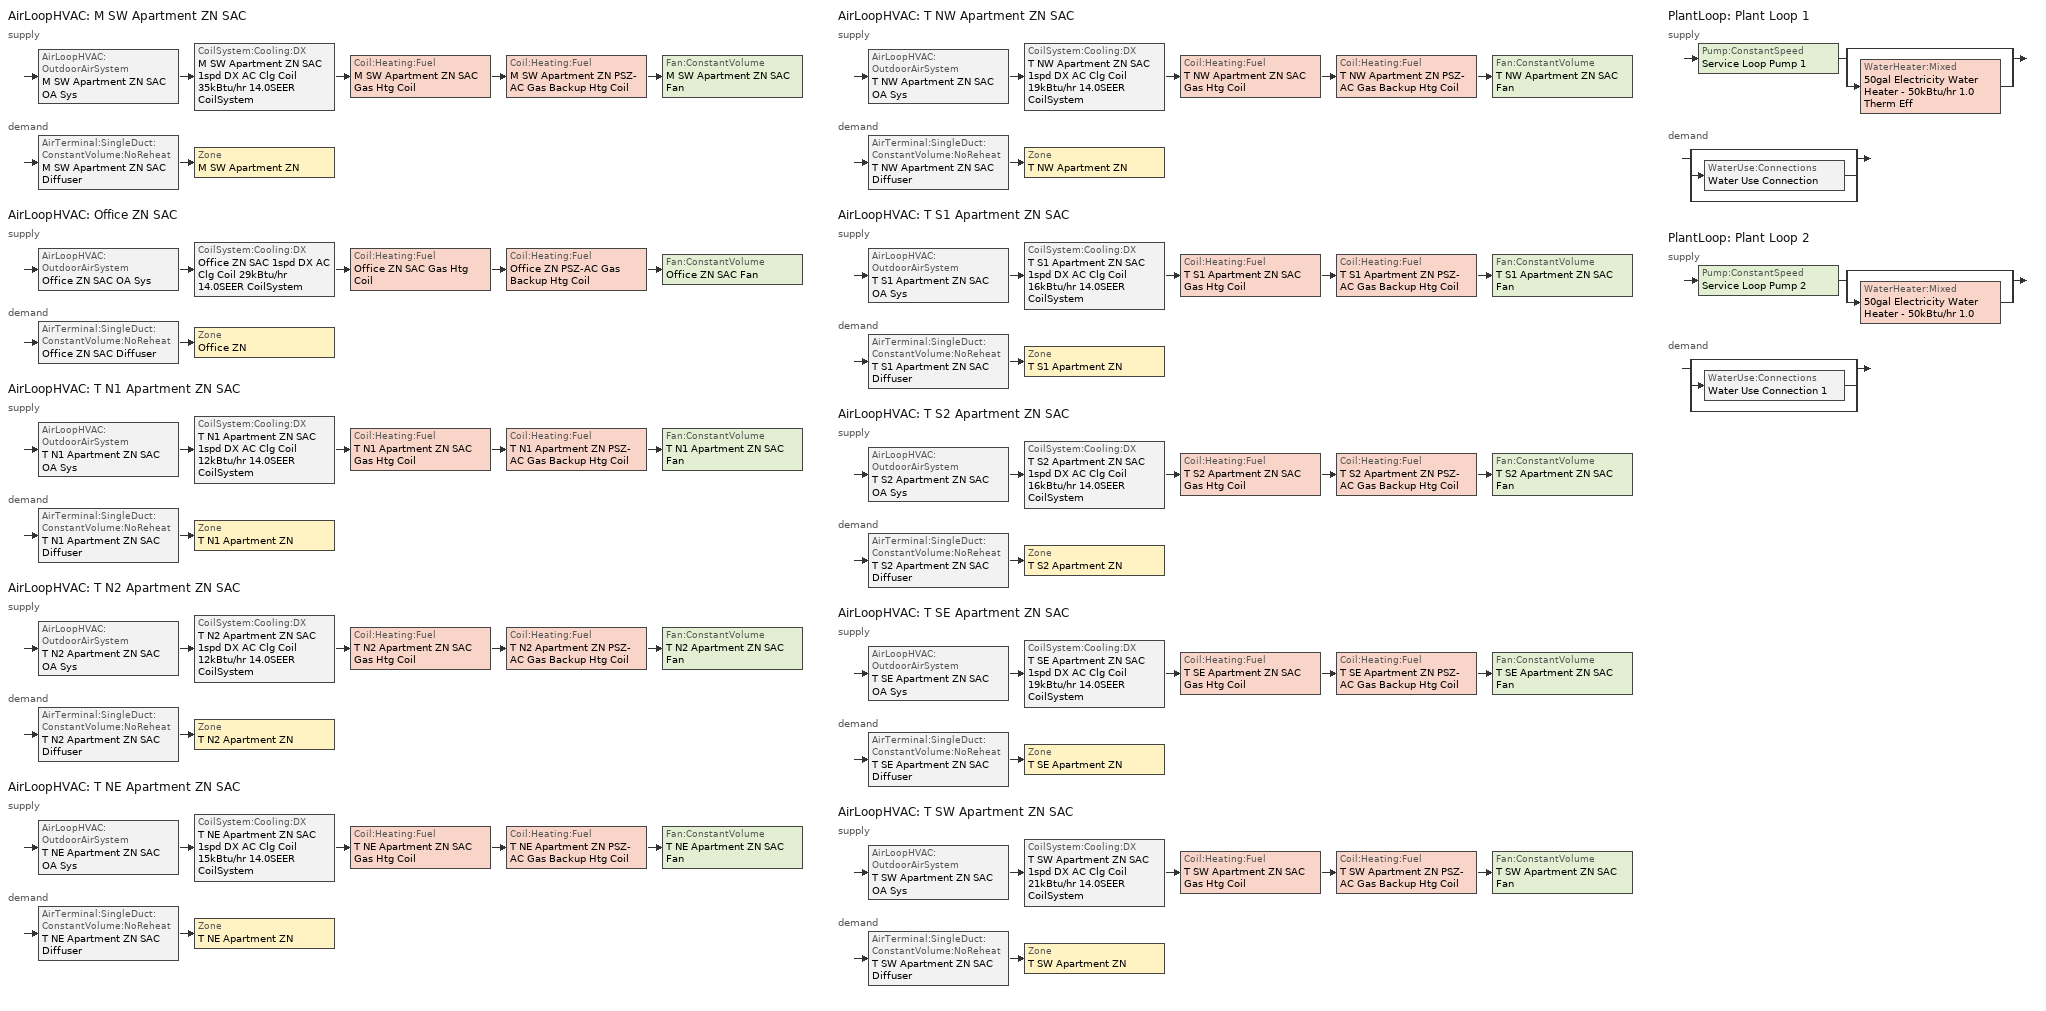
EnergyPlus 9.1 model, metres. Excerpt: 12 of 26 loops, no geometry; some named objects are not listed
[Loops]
AirLoopHVAC 'M SW Apartment ZN SAC'
 supply: AirLoopHVAC:OutdoorAirSystem 'M SW Apartment ZN SAC OA Sys' > CoilSystem:Cooling:DX 'M SW Apartment ZN SAC 1spd DX AC Clg Coil 35kBtu/hr 14.0SEER CoilSystem' > Coil:Heating:Fuel 'M SW Apartment ZN SAC Gas Htg Coil' > Coil:Heating:Fuel 'M SW Apartment ZN PSZ-AC Gas Backup Htg Coil' > Fan:ConstantVolume 'M SW Apartment ZN SAC Fan'
 demand: AirTerminal:SingleDuct:ConstantVolume:NoReheat 'M SW Apartment ZN SAC Diffuser' > Zone 'M SW Apartment ZN'
AirLoopHVAC 'Office ZN SAC'
 supply: AirLoopHVAC:OutdoorAirSystem 'Office ZN SAC OA Sys' > CoilSystem:Cooling:DX 'Office ZN SAC 1spd DX AC Clg Coil 29kBtu/hr 14.0SEER CoilSystem' > Coil:Heating:Fuel 'Office ZN SAC Gas Htg Coil' > Coil:Heating:Fuel 'Office ZN PSZ-AC Gas Backup Htg Coil' > Fan:ConstantVolume 'Office ZN SAC Fan'
 demand: AirTerminal:SingleDuct:ConstantVolume:NoReheat 'Office ZN SAC Diffuser' > Zone 'Office ZN'
AirLoopHVAC 'T N1 Apartment ZN SAC'
 supply: AirLoopHVAC:OutdoorAirSystem 'T N1 Apartment ZN SAC OA Sys' > CoilSystem:Cooling:DX 'T N1 Apartment ZN SAC 1spd DX AC Clg Coil 12kBtu/hr 14.0SEER CoilSystem' > Coil:Heating:Fuel 'T N1 Apartment ZN SAC Gas Htg Coil' > Coil:Heating:Fuel 'T N1 Apartment ZN PSZ-AC Gas Backup Htg Coil' > Fan:ConstantVolume 'T N1 Apartment ZN SAC Fan'
 demand: AirTerminal:SingleDuct:ConstantVolume:NoReheat 'T N1 Apartment ZN SAC Diffuser' > Zone 'T N1 Apartment ZN'
AirLoopHVAC 'T N2 Apartment ZN SAC'
 supply: AirLoopHVAC:OutdoorAirSystem 'T N2 Apartment ZN SAC OA Sys' > CoilSystem:Cooling:DX 'T N2 Apartment ZN SAC 1spd DX AC Clg Coil 12kBtu/hr 14.0SEER CoilSystem' > Coil:Heating:Fuel 'T N2 Apartment ZN SAC Gas Htg Coil' > Coil:Heating:Fuel 'T N2 Apartment ZN PSZ-AC Gas Backup Htg Coil' > Fan:ConstantVolume 'T N2 Apartment ZN SAC Fan'
 demand: AirTerminal:SingleDuct:ConstantVolume:NoReheat 'T N2 Apartment ZN SAC Diffuser' > Zone 'T N2 Apartment ZN'
AirLoopHVAC 'T NE Apartment ZN SAC'
 supply: AirLoopHVAC:OutdoorAirSystem 'T NE Apartment ZN SAC OA Sys' > CoilSystem:Cooling:DX 'T NE Apartment ZN SAC 1spd DX AC Clg Coil 15kBtu/hr 14.0SEER CoilSystem' > Coil:Heating:Fuel 'T NE Apartment ZN SAC Gas Htg Coil' > Coil:Heating:Fuel 'T NE Apartment ZN PSZ-AC Gas Backup Htg Coil' > Fan:ConstantVolume 'T NE Apartment ZN SAC Fan'
 demand: AirTerminal:SingleDuct:ConstantVolume:NoReheat 'T NE Apartment ZN SAC Diffuser' > Zone 'T NE Apartment ZN'
AirLoopHVAC 'T NW Apartment ZN SAC'
 supply: AirLoopHVAC:OutdoorAirSystem 'T NW Apartment ZN SAC OA Sys' > CoilSystem:Cooling:DX 'T NW Apartment ZN SAC 1spd DX AC Clg Coil 19kBtu/hr 14.0SEER CoilSystem' > Coil:Heating:Fuel 'T NW Apartment ZN SAC Gas Htg Coil' > Coil:Heating:Fuel 'T NW Apartment ZN PSZ-AC Gas Backup Htg Coil' > Fan:ConstantVolume 'T NW Apartment ZN SAC Fan'
 demand: AirTerminal:SingleDuct:ConstantVolume:NoReheat 'T NW Apartment ZN SAC Diffuser' > Zone 'T NW Apartment ZN'
AirLoopHVAC 'T S1 Apartment ZN SAC'
 supply: AirLoopHVAC:OutdoorAirSystem 'T S1 Apartment ZN SAC OA Sys' > CoilSystem:Cooling:DX 'T S1 Apartment ZN SAC 1spd DX AC Clg Coil 16kBtu/hr 14.0SEER CoilSystem' > Coil:Heating:Fuel 'T S1 Apartment ZN SAC Gas Htg Coil' > Coil:Heating:Fuel 'T S1 Apartment ZN PSZ-AC Gas Backup Htg Coil' > Fan:ConstantVolume 'T S1 Apartment ZN SAC Fan'
 demand: AirTerminal:SingleDuct:ConstantVolume:NoReheat 'T S1 Apartment ZN SAC Diffuser' > Zone 'T S1 Apartment ZN'
AirLoopHVAC 'T S2 Apartment ZN SAC'
 supply: AirLoopHVAC:OutdoorAirSystem 'T S2 Apartment ZN SAC OA Sys' > CoilSystem:Cooling:DX 'T S2 Apartment ZN SAC 1spd DX AC Clg Coil 16kBtu/hr 14.0SEER CoilSystem' > Coil:Heating:Fuel 'T S2 Apartment ZN SAC Gas Htg Coil' > Coil:Heating:Fuel 'T S2 Apartment ZN PSZ-AC Gas Backup Htg Coil' > Fan:ConstantVolume 'T S2 Apartment ZN SAC Fan'
 demand: AirTerminal:SingleDuct:ConstantVolume:NoReheat 'T S2 Apartment ZN SAC Diffuser' > Zone 'T S2 Apartment ZN'
AirLoopHVAC 'T SE Apartment ZN SAC'
 supply: AirLoopHVAC:OutdoorAirSystem 'T SE Apartment ZN SAC OA Sys' > CoilSystem:Cooling:DX 'T SE Apartment ZN SAC 1spd DX AC Clg Coil 19kBtu/hr 14.0SEER CoilSystem' > Coil:Heating:Fuel 'T SE Apartment ZN SAC Gas Htg Coil' > Coil:Heating:Fuel 'T SE Apartment ZN PSZ-AC Gas Backup Htg Coil' > Fan:ConstantVolume 'T SE Apartment ZN SAC Fan'
 demand: AirTerminal:SingleDuct:ConstantVolume:NoReheat 'T SE Apartment ZN SAC Diffuser' > Zone 'T SE Apartment ZN'
AirLoopHVAC 'T SW Apartment ZN SAC'
 supply: AirLoopHVAC:OutdoorAirSystem 'T SW Apartment ZN SAC OA Sys' > CoilSystem:Cooling:DX 'T SW Apartment ZN SAC 1spd DX AC Clg Coil 21kBtu/hr 14.0SEER CoilSystem' > Coil:Heating:Fuel 'T SW Apartment ZN SAC Gas Htg Coil' > Coil:Heating:Fuel 'T SW Apartment ZN PSZ-AC Gas Backup Htg Coil' > Fan:ConstantVolume 'T SW Apartment ZN SAC Fan'
 demand: AirTerminal:SingleDuct:ConstantVolume:NoReheat 'T SW Apartment ZN SAC Diffuser' > Zone 'T SW Apartment ZN'
PlantLoop 'Plant Loop 1'
 supply: Pump:ConstantSpeed 'Service Loop Pump 1' > split
  | bypass
  | WaterHeater:Mixed '50gal Electricity Water Heater - 50kBtu/hr 1.0 Therm Eff'
 demand: split
  | bypass
  | WaterUse:Connections 'Water Use Connection'
  | bypass
PlantLoop 'Plant Loop 2'
 supply: Pump:ConstantSpeed 'Service Loop Pump 2' > split
  | bypass
  | WaterHeater:Mixed '50gal Electricity Water Heater - 50kBtu/hr 1.0'
 demand: split
  | bypass
  | WaterUse:Connections 'Water Use Connection 1'
  | bypass
[DesignSpecification:OutdoorAir] Outdoor Air Method=Sum; Outdoor Air Flow per Person {m3/s-person}=0; Outdoor Air Flow per Zone {m3/s}=0; Outdoor Air Flow Air Changes per Hour {1/hr}=0
Name | Outdoor Air Flow per Zone Floor Area {m3/s-m2}
MidriseApartment Apartment Ventilation; MidriseApartment Apartment_topfloor_NS Ventilation; MidriseApartment Apartment_topfloor_WE Ventilation | 0.000296319
MidriseApartment Office Ventilation | 0.0004318
[DesignSpecification:ZoneAirDistribution] Zone Air Distribution Effectiveness in Cooling Mode=1; Zone Air Distribution Effectiveness in Heating Mode=1
M SW Apartment ZN Design Spec Zone Air Dist; Office ZN Design Spec Zone Air Dist; T N1 Apartment ZN Design Spec Zone Air Dist; T N2 Apartment ZN Design Spec Zone Air Dist; T NE Apartment ZN Design Spec Zone Air Dist; T NW Apartment ZN Design Spec Zone Air Dist; T S1 Apartment ZN Design Spec Zone Air Dist; T S2 Apartment ZN Design Spec Zone Air Dist; T SE Apartment ZN Design Spec Zone Air Dist; T SW Apartment ZN Design Spec Zone Air Dist
[Sizing:Zone] Zone Cooling Design Supply Air Temperature Input Method=SupplyAirTemperature; Zone Cooling Design Supply Air Temperature {C}=14; Zone Cooling Design Supply Air Temperature Difference {deltaC}=11.11; Zone Heating Design Supply Air Temperature Input Method=SupplyAirTemperature; Zone Heating Design Supply Air Temperature {C}=50; Zone Heating Design Supply Air Temperature Difference {deltaC}=11.11; Zone Cooling Design Supply Air Humidity Ratio {kgWater/kgDryAir}=0.008; Zone Heating Design Supply Air Humidity Ratio {kgWater/kgDryAir}=0.008; Cooling Design Air Flow Method=DesignDay; Cooling Design Air Flow Rate {m3/s}=0; Cooling Minimum Air Flow per Zone Floor Area {m3/s-m2}=0.000762; Cooling Minimum Air Flow {m3/s}=0; Cooling Minimum Air Flow Fraction=0; Heating Design Air Flow Method=DesignDay; Heating Design Air Flow Rate {m3/s}=0; Heating Maximum Air Flow per Zone Floor Area {m3/s-m2}=0.002032; Heating Maximum Air Flow {m3/s}=0.141576; Heating Maximum Air Flow Fraction=0.3; Account for Dedicated Outdoor Air System=No
Name | Design Specification Outdoor Air Object | Design Specification Zone Air Distribution Object
M SW Apartment ZN | MidriseApartment Apartment Ventilation | M SW Apartment ZN Design Spec Zone Air Dist
Office ZN | MidriseApartment Office Ventilation | Office ZN Design Spec Zone Air Dist
T N1 Apartment ZN | MidriseApartment Apartment_topfloor_NS Ventilation | T N1 Apartment ZN Design Spec Zone Air Dist
T N2 Apartment ZN | MidriseApartment Apartment_topfloor_NS Ventilation | T N2 Apartment ZN Design Spec Zone Air Dist
T NE Apartment ZN | MidriseApartment Apartment_topfloor_WE Ventilation | T NE Apartment ZN Design Spec Zone Air Dist
T NW Apartment ZN | MidriseApartment Apartment_topfloor_WE Ventilation | T NW Apartment ZN Design Spec Zone Air Dist
T S1 Apartment ZN | MidriseApartment Apartment_topfloor_NS Ventilation | T S1 Apartment ZN Design Spec Zone Air Dist
T S2 Apartment ZN | MidriseApartment Apartment_topfloor_NS Ventilation | T S2 Apartment ZN Design Spec Zone Air Dist
T SE Apartment ZN | MidriseApartment Apartment_topfloor_WE Ventilation | T SE Apartment ZN Design Spec Zone Air Dist
T SW Apartment ZN | MidriseApartment Apartment_topfloor_WE Ventilation | T SW Apartment ZN Design Spec Zone Air Dist
[Sizing:System] Type of Load to Size On=Sensible; Design Outdoor Air Flow Rate {m3/s}=Autosize; Central Heating Maximum System Air Flow Ratio=1; Preheat Design Temperature {C}=7; Preheat Design Humidity Ratio {kgWater/kgDryAir}=0.008; Precool Design Temperature {C}=11; Precool Design Humidity Ratio {kgWater/kgDryAir}=0.008; Central Cooling Design Supply Air Temperature {C}=12; Central Heating Design Supply Air Temperature {C}=50; Type of Zone Sum to Use=NonCoincident; 100% Outdoor Air in Cooling=No; 100% Outdoor Air in Heating=No; Central Cooling Design Supply Air Humidity Ratio {kgWater/kgDryAir}=0.008; Central Heating Design Supply Air Humidity Ratio {kgWater/kgDryAir}=0.008; Cooling Supply Air Flow Rate Method=DesignDay; Cooling Supply Air Flow Rate {m3/s}=0; Cooling Supply Air Flow Rate Per Floor Area {m3/s-m2}=0.00996765; Cooling Fraction of Autosized Cooling Supply Air Flow Rate=1; Cooling Supply Air Flow Rate Per Unit Cooling Capacity {m3/s-W}=3.94755e-05; Heating Supply Air Flow Rate Method=DesignDay; Heating Supply Air Flow Rate {m3/s}=0; Heating Supply Air Flow Rate Per Floor Area {m3/s-m2}=0.00996765; Heating Fraction of Autosized Heating Supply Air Flow Rate=1; Heating Fraction of Autosized Cooling Supply Air Flow Rate=1; Heating Supply Air Flow Rate Per Unit Heating Capacity {m3/s-W}=3.15882e-05; System Outdoor Air Method=ZoneSum; Zone Maximum Outdoor Air Fraction=1; Cooling Design Capacity Method=CoolingDesignCapacity; Cooling Design Capacity {W}=Autosize; Cooling Design Capacity Per Floor Area {W/m2}=234.7; Fraction of Autosized Cooling Design Capacity=1; Heating Design Capacity Method=HeatingDesignCapacity; Heating Design Capacity {W}=Autosize; Heating Design Capacity Per Floor Area {W/m2}=157; Fraction of Autosized Heating Design Capacity=1; Central Cooling Capacity Control Method=OnOff
M SW Apartment ZN SAC; Office ZN SAC; T N1 Apartment ZN SAC; T N2 Apartment ZN SAC; T NE Apartment ZN SAC; T NW Apartment ZN SAC; T S1 Apartment ZN SAC; T S2 Apartment ZN SAC; T SE Apartment ZN SAC; T SW Apartment ZN SAC
[Sizing:Plant] Loop Type=Heating; Design Loop Exit Temperature {C}=82; Loop Design Temperature Difference {deltaC}=11; Sizing Option=NonCoincident; Zone Timesteps in Averaging Window=1; Coincident Sizing Factor Mode=None
Plant Loop 1; Plant Loop 2
[ZoneControl:Thermostat]
Name | Zone or ZoneList | Control Type Schedule | Control 1
M SW Apartment ZN Thermostat | M SW Apartment ZN | M SW Apartment ZN Thermostat Schedule | MidriseApartment Apartment Thermostat 15
Office ZN Thermostat | Office ZN | Office ZN Thermostat Schedule | MidriseApartment Office Thermostat 1
T N1 Apartment ZN Thermostat | T N1 Apartment ZN | T N1 Apartment ZN Thermostat Schedule | MidriseApartment Apartment_topfloor_NS Thermostat 1
T N2 Apartment ZN Thermostat | T N2 Apartment ZN | T N2 Apartment ZN Thermostat Schedule | MidriseApartment Apartment_topfloor_NS Thermostat 2
T NE Apartment ZN Thermostat | T NE Apartment ZN | T NE Apartment ZN Thermostat Schedule | MidriseApartment Apartment_topfloor_WE Thermostat 1
T NW Apartment ZN Thermostat | T NW Apartment ZN | T NW Apartment ZN Thermostat Schedule | MidriseApartment Apartment_topfloor_WE Thermostat 2
T S1 Apartment ZN Thermostat | T S1 Apartment ZN | T S1 Apartment ZN Thermostat Schedule | MidriseApartment Apartment_topfloor_NS Thermostat 3
T S2 Apartment ZN Thermostat | T S2 Apartment ZN | T S2 Apartment ZN Thermostat Schedule | MidriseApartment Apartment_topfloor_NS Thermostat 4
T SE Apartment ZN Thermostat | T SE Apartment ZN | T SE Apartment ZN Thermostat Schedule | MidriseApartment Apartment_topfloor_WE Thermostat 3
T SW Apartment ZN Thermostat | T SW Apartment ZN | T SW Apartment ZN Thermostat Schedule | MidriseApartment Apartment_topfloor_WE Thermostat 4
[ThermostatSetpoint:DualSetpoint]
Name | Heating Setpoint Temperature Schedule | Cooling Setpoint Temperature Schedule
MidriseApartment Apartment Thermostat 15 | HSpT_MSW | CSpT_MSW
MidriseApartment Office Thermostat 1 | HSpT_Ofc | CSpT_Ofc
MidriseApartment Apartment_topfloor_NS Thermostat 1 | HSpT_TN1 | CSpT_TN1
MidriseApartment Apartment_topfloor_NS Thermostat 2 | HSpT_TN2 | CSpT_TN2
MidriseApartment Apartment_topfloor_WE Thermostat 1 | HSpT_TNE | CSpT_TNE
MidriseApartment Apartment_topfloor_WE Thermostat 2 | HSpT_TNW | CSpT_TNW
MidriseApartment Apartment_topfloor_NS Thermostat 3 | HSpT_TS1 | CSpT_TS1
MidriseApartment Apartment_topfloor_NS Thermostat 4 | HSpT_TS2 | CSpT_TS2
MidriseApartment Apartment_topfloor_WE Thermostat 3 | HSpT_TSE | CSpT_TSE
MidriseApartment Apartment_topfloor_WE Thermostat 4 | HSpT_TSW | CSpT_TSW
[AirTerminal:SingleDuct:ConstantVolume:NoReheat] Availability Schedule=Always On Discrete; Maximum Air Flow Rate {m3/s}=AutoSize
M SW Apartment ZN SAC Diffuser; Office ZN SAC Diffuser; T N1 Apartment ZN SAC Diffuser; T N2 Apartment ZN SAC Diffuser; T NE Apartment ZN SAC Diffuser; T NW Apartment ZN SAC Diffuser; T S1 Apartment ZN SAC Diffuser; T S2 Apartment ZN SAC Diffuser; T SE Apartment ZN SAC Diffuser; T SW Apartment ZN SAC Diffuser
[Zone equipment]
M SW Apartment ZN: M SW Apartment ZN SAC Diffuser
Office ZN: Office ZN SAC Diffuser
T N1 Apartment ZN: T N1 Apartment ZN SAC Diffuser
T N2 Apartment ZN: T N2 Apartment ZN SAC Diffuser
T NE Apartment ZN: T NE Apartment ZN SAC Diffuser
T NW Apartment ZN: T NW Apartment ZN SAC Diffuser
T S1 Apartment ZN: T S1 Apartment ZN SAC Diffuser
T S2 Apartment ZN: T S2 Apartment ZN SAC Diffuser
T SE Apartment ZN: T SE Apartment ZN SAC Diffuser
T SW Apartment ZN: T SW Apartment ZN SAC Diffuser
[Fan:ConstantVolume] Fan Total Efficiency=0.55575; Pressure Rise {Pa}=622.722; Maximum Flow Rate {m3/s}=AutoSize; Motor Efficiency=0.855; Motor In Airstream Fraction=1
Name | Availability Schedule
M SW Apartment ZN SAC Fan | M_SW_FanSch
Office ZN SAC Fan | Ofce_FanSch
T N1 Apartment ZN SAC Fan | T_N1_FanSch
T N2 Apartment ZN SAC Fan | T_N2_FanSch
T NE Apartment ZN SAC Fan | T_NE_FanSch
T NW Apartment ZN SAC Fan | T_NW_FanSch
T S1 Apartment ZN SAC Fan | T_S1_FanSch
T S2 Apartment ZN SAC Fan | T_S2_FanSch
T SE Apartment ZN SAC Fan | T_SE_FanSch
T SW Apartment ZN SAC Fan | T_SW_FanSch
[Coil:Cooling:DX:SingleSpeed] Gross Rated Total Cooling Capacity {W}=Autosize; Gross Rated Sensible Heat Ratio=Autosize; Gross Rated Cooling COP {W/W}=3.8248; Rated Air Flow Rate {m3/s}=Autosize; Rated Evaporator Fan Power Per Volume Flow Rate {W/(m3/s)}=773.3; Total Cooling Capacity Function of Temperature Curve=PSZ-AC_Unitary_PackagecoolCapFT; Total Cooling Capacity Function of Flow Fraction Curve=PSZ-AC_Unitary_PackagecoolFFF; Energy Input Ratio Function of Temperature Curve=PSZ-AC DX Unitary Package EIRFT; Energy Input Ratio Function of Flow Fraction Curve=PSZ-AC_Unitary_PackagecoolEIRFFF; Part Load Fraction Correlation Curve=PSZ-AC_Unitary_PackagecoolPLR; Condenser Type=AirCooled; Evaporative Condenser Effectiveness=0; Evaporative Condenser Air Flow Rate {m3/s}=Autosize; Evaporative Condenser Pump Rated Power Consumption {W}=Autosize; Crankcase Heater Capacity {W}=0; Maximum Outdoor Dry-Bulb Temperature for Crankcase Heater Operation {C}=0; Basin Heater Capacity {W/K}=0; Basin Heater Setpoint Temperature {C}=10
Name | Availability Schedule
M SW Apartment ZN Coil | M_SW_FanSch
Office ZN Coil | Ofce_FanSch
T N1 Apartment ZN Coil | T_N1_FanSch
T N2 Apartment ZN Coil | T_N2_FanSch
T NE Apartment ZN Coil | T_NE_FanSch
T NW Apartment ZN Coil | T_NW_FanSch
T S1 Apartment ZN Coil | T_S1_FanSch
T S2 Apartment ZN Coil | T_S2_FanSch
T SE Apartment ZN Coil | T_SE_FanSch
T SW Apartment ZN Coil | T_SW_FanSch
[Coil:Heating:Fuel] Availability Schedule=Always On Discrete; Fuel Type=NaturalGas; Burner Efficiency=0.8; Nominal Capacity {W}=AutoSize; Parasitic Electric Load {W}=0; Parasitic Fuel Load {W}=0
Name | Part Load Fraction Correlation Curve
M SW Apartment ZN SAC Gas Htg Coil | Curve Cubic 8
M SW Apartment ZN PSZ-AC Gas Backup Htg Coil; Office ZN PSZ-AC Gas Backup Htg Coil; T N1 Apartment ZN PSZ-AC Gas Backup Htg Coil; T N2 Apartment ZN PSZ-AC Gas Backup Htg Coil; T NE Apartment ZN PSZ-AC Gas Backup Htg Coil; T NW Apartment ZN PSZ-AC Gas Backup Htg Coil; T S1 Apartment ZN PSZ-AC Gas Backup Htg Coil; T S2 Apartment ZN PSZ-AC Gas Backup Htg Coil; T SE Apartment ZN PSZ-AC Gas Backup Htg Coil; T SW Apartment ZN PSZ-AC Gas Backup Htg Coil
Office ZN SAC Gas Htg Coil | Curve Cubic 24
T N1 Apartment ZN SAC Gas Htg Coil | Curve Cubic 20
T N2 Apartment ZN SAC Gas Htg Coil | Curve Cubic 21
T NE Apartment ZN SAC Gas Htg Coil | Curve Cubic 19
T NW Apartment ZN SAC Gas Htg Coil | Curve Cubic 17
T S1 Apartment ZN SAC Gas Htg Coil | Curve Cubic 22
T S2 Apartment ZN SAC Gas Htg Coil | Curve Cubic 23
T SE Apartment ZN SAC Gas Htg Coil | Curve Cubic 18
T SW Apartment ZN SAC Gas Htg Coil | Curve Cubic 16
[CoilSystem:Cooling:DX] Availability Schedule=Always On Discrete
Name | Cooling Coil
M SW Apartment ZN SAC 1spd DX AC Clg Coil 35kBtu/hr 14.0SEER CoilSystem | M SW Apartment ZN Coil
Office ZN SAC 1spd DX AC Clg Coil 29kBtu/hr 14.0SEER CoilSystem | Office ZN Coil
T N1 Apartment ZN SAC 1spd DX AC Clg Coil 12kBtu/hr 14.0SEER CoilSystem | T N1 Apartment ZN Coil
T N2 Apartment ZN SAC 1spd DX AC Clg Coil 12kBtu/hr 14.0SEER CoilSystem | T N2 Apartment ZN Coil
T NE Apartment ZN SAC 1spd DX AC Clg Coil 15kBtu/hr 14.0SEER CoilSystem | T NE Apartment ZN Coil
T NW Apartment ZN SAC 1spd DX AC Clg Coil 19kBtu/hr 14.0SEER CoilSystem | T NW Apartment ZN Coil
T S1 Apartment ZN SAC 1spd DX AC Clg Coil 16kBtu/hr 14.0SEER CoilSystem | T S1 Apartment ZN Coil
T S2 Apartment ZN SAC 1spd DX AC Clg Coil 16kBtu/hr 14.0SEER CoilSystem | T S2 Apartment ZN Coil
T SE Apartment ZN SAC 1spd DX AC Clg Coil 19kBtu/hr 14.0SEER CoilSystem | T SE Apartment ZN Coil
T SW Apartment ZN SAC 1spd DX AC Clg Coil 21kBtu/hr 14.0SEER CoilSystem | T SW Apartment ZN Coil
[HeatExchanger:AirToAir:SensibleAndLatent] Availability Schedule=Always On Discrete; Nominal Supply Air Flow Rate {m3/s}=Autosize; Sensible Effectiveness at 100% Heating Air Flow=0.5; Latent Effectiveness at 100% Heating Air Flow=0.5; Sensible Effectiveness at 75% Heating Air Flow=0.5; Latent Effectiveness at 75% Heating Air Flow=0.5; Sensible Effectiveness at 100% Cooling Air Flow=0.5; Latent Effectiveness at 100% Cooling Air Flow=0.5; Sensible Effectiveness at 75% Cooling Air Flow=0.5; Latent Effectiveness at 75% Cooling Air Flow=0.5; Supply Air Outlet Temperature Control=Yes; Heat Exchanger Type=Rotary; Frost Control Type=ExhaustOnly; Threshold Temperature {C}=-23.3; Initial Defrost Time Fraction=0.167; Rate of Defrost Time Fraction Increase {1/K}=1.44; Economizer Lockout=Yes
Name | Nominal Electric Power {W}
M SW Apartment ZN SAC ERV | 87.5251
T N1 Apartment ZN SAC ERV; T N2 Apartment ZN SAC ERV; T NE Apartment ZN SAC ERV; T S1 Apartment ZN SAC ERV; T S2 Apartment ZN SAC ERV | 68.7626
[Controller:OutdoorAir] Minimum Outdoor Air Flow Rate {m3/s}=Autosize; Maximum Outdoor Air Flow Rate {m3/s}=Autosize; Economizer Control Type=NoEconomizer; Economizer Control Action Type=ModulateFlow; Economizer Maximum Limit Dry-Bulb Temperature {C}=28; Economizer Maximum Limit Enthalpy {J/kg}=64000; Economizer Minimum Limit Dry-Bulb Temperature {C}=-100; Lockout Type=NoLockout; Minimum Limit Type=FixedMinimum; Minimum Outdoor Air Schedule=Always On Discrete; High Humidity Control=No; Control High Indoor Humidity Based on Outdoor Humidity Ratio=Yes
Name | Maximum Fraction of Outdoor Air Schedule | Mechanical Ventilation Controller | Heat Recovery Bypass Control Type
M SW Apartment ZN SAC OA Sys Controller | MSWApartmentZNSACmaxOASch | Controller Mechanical Ventilation 8 | BypassWhenOAFlowGreaterThanMinimum
Office ZN SAC OA Sys Controller | OfficeZNSACmaxOASch | Controller Mechanical Ventilation 24 | BypassWhenWithinEconomizerLimits
T N1 Apartment ZN SAC OA Sys Controller | TN1ApartmentZNSACmaxOASch | Controller Mechanical Ventilation 20 | BypassWhenOAFlowGreaterThanMinimum
T N2 Apartment ZN SAC OA Sys Controller | TN2ApartmentZNSACmaxOASch | Controller Mechanical Ventilation 21 | BypassWhenOAFlowGreaterThanMinimum
T NE Apartment ZN SAC OA Sys Controller | TNEApartmentZNSACmaxOASch | Controller Mechanical Ventilation 19 | BypassWhenOAFlowGreaterThanMinimum
T NW Apartment ZN SAC OA Sys Controller | TNWApartmentZNSACmaxOASch | Controller Mechanical Ventilation 17 | BypassWhenWithinEconomizerLimits
T S1 Apartment ZN SAC OA Sys Controller | TS1ApartmentZNSACmaxOASch | Controller Mechanical Ventilation 22 | BypassWhenOAFlowGreaterThanMinimum
T S2 Apartment ZN SAC OA Sys Controller | TS2ApartmentZNSACmaxOASch | Controller Mechanical Ventilation 23 | BypassWhenOAFlowGreaterThanMinimum
T SE Apartment ZN SAC OA Sys Controller | TSEApartmentZNSACmaxOASch | Controller Mechanical Ventilation 18 | BypassWhenWithinEconomizerLimits
T SW Apartment ZN SAC OA Sys Controller | TSWApartmentZNSACmaxOASch | Controller Mechanical Ventilation 16 | BypassWhenWithinEconomizerLimits
[Controller:MechanicalVentilation] Availability Schedule=Always On Discrete; Demand Controlled Ventilation=No; System Outdoor Air Method=ZoneSum
Name | Zone 1 | Design Specification Outdoor Air Object Name 1 | Design Specification Zone Air Distribution Object Name 1
Controller Mechanical Ventilation 8 | M SW Apartment ZN | MidriseApartment Apartment Ventilation | M SW Apartment ZN Design Spec Zone Air Dist
Controller Mechanical Ventilation 24 | Office ZN | MidriseApartment Office Ventilation | Office ZN Design Spec Zone Air Dist
Controller Mechanical Ventilation 20 | T N1 Apartment ZN | MidriseApartment Apartment_topfloor_NS Ventilation | T N1 Apartment ZN Design Spec Zone Air Dist
Controller Mechanical Ventilation 21 | T N2 Apartment ZN | MidriseApartment Apartment_topfloor_NS Ventilation | T N2 Apartment ZN Design Spec Zone Air Dist
Controller Mechanical Ventilation 19 | T NE Apartment ZN | MidriseApartment Apartment_topfloor_WE Ventilation | T NE Apartment ZN Design Spec Zone Air Dist
Controller Mechanical Ventilation 17 | T NW Apartment ZN | MidriseApartment Apartment_topfloor_WE Ventilation | T NW Apartment ZN Design Spec Zone Air Dist
Controller Mechanical Ventilation 22 | T S1 Apartment ZN | MidriseApartment Apartment_topfloor_NS Ventilation | T S1 Apartment ZN Design Spec Zone Air Dist
Controller Mechanical Ventilation 23 | T S2 Apartment ZN | MidriseApartment Apartment_topfloor_NS Ventilation | T S2 Apartment ZN Design Spec Zone Air Dist
Controller Mechanical Ventilation 18 | T SE Apartment ZN | MidriseApartment Apartment_topfloor_WE Ventilation | T SE Apartment ZN Design Spec Zone Air Dist
Controller Mechanical Ventilation 16 | T SW Apartment ZN | MidriseApartment Apartment_topfloor_WE Ventilation | T SW Apartment ZN Design Spec Zone Air Dist
[AirLoopHVAC] Design Supply Air Flow Rate {m3/s}=AutoSize
M SW Apartment ZN SAC; Office ZN SAC; T N1 Apartment ZN SAC; T N2 Apartment ZN SAC; T NE Apartment ZN SAC; T NW Apartment ZN SAC; T S1 Apartment ZN SAC; T S2 Apartment ZN SAC; T SE Apartment ZN SAC; T SW Apartment ZN SAC
[Pump:ConstantSpeed] Design Flow Rate {m3/s}=Autosize; Design Pump Head {Pa}=179352; Design Power Consumption {W}=Autosize; Motor Efficiency=0.9; Fraction of Motor Inefficiencies to Fluid Stream=0; Pump Control Type=Intermittent; Design Power Sizing Method=PowerPerFlowPerPressure; Design Electric Power per Unit Flow Rate {W/(m3/s)}=348701.1; Design Shaft Power per Unit Flow Rate per Unit Head {W/((m3/s)-Pa)}=1.28205
Service Loop Pump 1; Service Loop Pump 2
[WaterHeater:Mixed] Tank Volume {m3}=0.189271; Setpoint Temperature Schedule=Service Water Loop Temp - 140F; Maximum Temperature Limit {C}=82.2222; Heater Control Type=Cycle; Heater Ignition Minimum Flow Rate {m3/s}=0; Heater Ignition Delay {s}=0; Heater Fuel Type=Electricity; Heater Thermal Efficiency=1; Off Cycle Parasitic Fuel Consumption Rate {W}=0; Off Cycle Parasitic Heat Fraction to Tank=0.8; On Cycle Parasitic Fuel Consumption Rate {W}=0; On Cycle Parasitic Heat Fraction to Tank=0; Ambient Temperature Indicator=Schedule; Off Cycle Loss Coefficient to Ambient Temperature {W/K}=1.82; Off Cycle Loss Fraction to Zone=1; On Cycle Loss Coefficient to Ambient Temperature {W/K}=1.82; On Cycle Loss Fraction to Zone=1; Use Side Effectiveness=1; Source Side Effectiveness=1; Use Side Design Flow Rate {m3/s}=Autosize; Source Side Design Flow Rate {m3/s}=Autosize; Indirect Water Heating Recovery Time {hr}=1.5; Source Side Flow Control Mode=IndirectHeatPrimarySetpoint
Name | Deadband Temperature Difference {deltaC} | Heater Maximum Capacity {W} | Off Cycle Parasitic Fuel Type | On Cycle Parasitic Fuel Type | Ambient Temperature Schedule | Heater Minimum Capacity {W}
50gal Electricity Water Heater - 50kBtu/hr 1.0 Therm Eff | 1.1111 | 14653.55 | Electricity | Electricity | Water Heater Ambient Temp Schedule - 70F
50gal Electricity Water Heater - 50kBtu/hr 1.0 | 1.11111 | 14563.55 | NaturalGas | NaturalGas | Water Heater Ambient Temperature | 0
[PlantLoop] Fluid Type=Water; Maximum Loop Temperature {C}=100; Minimum Loop Temperature {C}=0; Maximum Loop Flow Rate {m3/s}=Autosize; Minimum Loop Flow Rate {m3/s}=0; Plant Loop Volume {m3}=Autocalculate; Load Distribution Scheme=Optimal; Plant Loop Demand Calculation Scheme=SingleSetpoint
Name | Plant Equipment Operation Scheme
Plant Loop 1 | Plant Loop 1 Operation Schemes
Plant Loop 2 | Plant Loop 2 Operation Schemes
[PlantEquipmentList]
Plant Loop 1 Heating Equipment List: 50gal Electricity Water Heater - 50kBtu/hr 1.0 Therm Eff
Plant Loop 2 Heating Equipment List: 50gal Electricity Water Heater - 50kBtu/hr 1.0
[PlantEquipmentOperation:HeatingLoad] Load Range 1 Lower Limit {W}=0; Load Range 1 Upper Limit {W}=1000000000
Name | Range 1 Equipment List
Plant Loop 1 Heating Operation Scheme | Plant Loop 1 Heating Equipment List
Plant Loop 2 Heating Operation Scheme | Plant Loop 2 Heating Equipment List
[PlantEquipmentOperationSchemes] Control Scheme 1 Schedule=Always On Discrete
Name | Control Scheme 1
Plant Loop 1 Operation Schemes | Plant Loop 1 Heating Operation Scheme
Plant Loop 2 Operation Schemes | Plant Loop 2 Heating Operation Scheme
[EnergyManagementSystem:Sensor] Output:Variable or Output:Meter=System Node Mass Flow Rate
Name | Output:Variable or Output:Meter Index Key
MSWApartmentZNSACOAFlowMass | Node 117
OfficeZNSACOAFlowMass | Node 309
TN1ApartmentZNSACOAFlowMass | Node 261
TN2ApartmentZNSACOAFlowMass | Node 273
TNEApartmentZNSACOAFlowMass | Node 249
TNWApartmentZNSACOAFlowMass | Node 225
TS1ApartmentZNSACOAFlowMass | Node 285
TS2ApartmentZNSACOAFlowMass | Node 297
TSEApartmentZNSACOAFlowMass | Node 237
TSWApartmentZNSACOAFlowMass | Node 213
[EnergyManagementSystem:Program]
GN1ApartmentZNSACEconomizerCTRLProg: SET GN1ApartmentZNSACTimestepEconEff = 0.7; SET MaxE = 0.7; SET GN1ApartmentZNSACDATRqd = (GN1ApartmentZNSACDATRqd*1.8)+32; SET OATF = (OATF*1.8)+32; SET OAwbF = (OAWBC*1.8)+32; IF GN1ApartmentZNSACOAFlowMass > (GN1ApartmentZNSACOADesignMass*GN1ApartmentZNSACOASch); SET EconoActive = 1; ELSE; SET EconoActive = 0; ENDIF; SET dTNeeded = 75-GN1ApartmentZNSACDATRqd; SET CoolDesdT = ((98*0.15)+(75*(1-0.15)))-55; SET CoolLoad = dTNeeded/ CoolDesdT; IF CoolLoad > 1; SET CoolLoad = 1; ELSEIF CoolLoad < 0; SET CoolLoad = 0; ENDIF; IF EconoActive == 1; SET Stage = GN1ApartmentZNSACNumberofStages; IF Stage == 2; IF CoolLoad < 0.6; SET GN1ApartmentZNSACTimestepEconEff = MaxE; ELSE; SET ECOEff = 0-2.18919863612305; SET ECOEff = ECOEff+(0-0.674461284910428*CoolLoad); SET ECOEff = ECOEff+(0.000459106275872404*(OATF^2)); SET ECOEff = ECOEff+(0-0.00000484778537945252*(OATF^3)); SET ECOEff = ECOEff+(0.182915713033586*OAwbF); SET ECOEff = ECOEff+(0-0.00382838660261133*(OAwbF^2)); SET ECOEff = ECOEff+(0.0000255567460240583*(OAwbF^3)); SET GN1ApartmentZNSACTimestepEconEff = ECOEff; ENDIF; ELSE; SET ECOEff = 2.36337942464462; SET ECOEff = ECOEff+(0-0.409939515512619*CoolLoad); SET ECOEff = ECOEff+(0-0.0565205596792225*OAwbF); SET ECOEff = ECOEff+(0-0.0000632612294169389*(OATF^2)); SET GN1ApartmentZNSACTimestepEconEff = ECOEff+(0.000571724868775081*(OAwbF^2)); ENDIF; IF GN1ApartmentZNSACTimestepEconEff > MaxE; SET GN1ApartmentZNSACTimestepEconEff = MaxE; ELSEIF GN1ApartmentZNSACTimestepEconEff < (GN1ApartmentZNSACOADesignMass*GN1ApartmentZNSACOASch); SET GN1ApartmentZNSACTimestepEconEff = (GN1ApartmentZNSACOADesignMass*GN1ApartmentZNSACOASch); ENDIF; ENDIF; SET GN1ApartmentZNSACTimestepEconEff = 0.7
GN1ApartmentZNSACSetNumberofStages: SET GN1ApartmentZNSACNumberofStages = 1
[EnergyManagementSystem:InternalVariable] Internal Data Type=Outdoor Air Controller Minimum Mass Flow Rate
Name | Internal Data Index Key
MSWApartmentZNSACOADesignMass | M SW Apartment ZN SAC OA Sys Controller
OfficeZNSACOADesignMass | Office ZN SAC OA Sys Controller
TN1ApartmentZNSACOADesignMass | T N1 Apartment ZN SAC OA Sys Controller
TN2ApartmentZNSACOADesignMass | T N2 Apartment ZN SAC OA Sys Controller
TNEApartmentZNSACOADesignMass | T NE Apartment ZN SAC OA Sys Controller
TNWApartmentZNSACOADesignMass | T NW Apartment ZN SAC OA Sys Controller
TS1ApartmentZNSACOADesignMass | T S1 Apartment ZN SAC OA Sys Controller
TS2ApartmentZNSACOADesignMass | T S2 Apartment ZN SAC OA Sys Controller
TSEApartmentZNSACOADesignMass | T SE Apartment ZN SAC OA Sys Controller
TSWApartmentZNSACOADesignMass | T SW Apartment ZN SAC OA Sys Controller
[ExternalInterface:Schedule] Initial Value=1
M_SW_FanSch; Ofce_FanSch; T_N1_FanSch; T_N2_FanSch; T_NE_FanSch; T_NW_FanSch; T_S1_FanSch; T_S2_FanSch; T_SE_FanSch; T_SW_FanSch
[SetpointManager:Scheduled] Control Variable=Temperature; Schedule=Service Water Loop Temp - 140F
Service hot water setpoint manager; Service hot water setpoint manager 1
[SetpointManager:SingleZone:Reheat] Control Variable=Temperature; Minimum Supply Air Temperature {C}=13; Maximum Supply Air Temperature {C}=45
Name | Control Zone
Setpoint Manager Single Zone Reheat 8 | M SW Apartment ZN
Setpoint Manager Single Zone Reheat 24 | Office ZN
Setpoint Manager Single Zone Reheat 20 | T N1 Apartment ZN
Setpoint Manager Single Zone Reheat 21 | T N2 Apartment ZN
Setpoint Manager Single Zone Reheat 19 | T NE Apartment ZN
Setpoint Manager Single Zone Reheat 17 | T NW Apartment ZN
Setpoint Manager Single Zone Reheat 22 | T S1 Apartment ZN
Setpoint Manager Single Zone Reheat 23 | T S2 Apartment ZN
Setpoint Manager Single Zone Reheat 18 | T SE Apartment ZN
Setpoint Manager Single Zone Reheat 16 | T SW Apartment ZN
[SetpointManager:MixedAir] Control Variable=Temperature
Node 122 OS Default SPM; Node 121 OS Default SPM; Node 120 OS Default SPM; Node 119 OS Default SPM; Node 314 OS Default SPM; Node 313 OS Default SPM; Node 312 OS Default SPM; Node 311 OS Default SPM; Node 266 OS Default SPM; Node 265 OS Default SPM; Node 264 OS Default SPM; Node 263 OS Default SPM; Node 278 OS Default SPM; Node 277 OS Default SPM; Node 276 OS Default SPM; Node 275 OS Default SPM; Node 254 OS Default SPM; Node 253 OS Default SPM; Node 252 OS Default SPM; Node 251 OS Default SPM; Node 230 OS Default SPM; Node 229 OS Default SPM; Node 228 OS Default SPM; Node 227 OS Default SPM; Node 290 OS Default SPM; Node 289 OS Default SPM; Node 288 OS Default SPM; Node 287 OS Default SPM; Node 302 OS Default SPM; Node 301 OS Default SPM; Node 300 OS Default SPM; Node 299 OS Default SPM; Node 242 OS Default SPM; Node 241 OS Default SPM; Node 240 OS Default SPM; Node 239 OS Default SPM; Node 218 OS Default SPM; Node 217 OS Default SPM; Node 216 OS Default SPM; Node 215 OS Default SPM
[SetpointManager:OutdoorAirPretreat] Control Variable=Temperature; Minimum Setpoint Temperature {C}=-99; Maximum Setpoint Temperature {C}=99; Minimum Setpoint Humidity Ratio {kgWater/kgDryAir}=1e-005; Maximum Setpoint Humidity Ratio {kgWater/kgDryAir}=1
Setpoint Manager Outdoor Air Pretreat 15; Setpoint Manager Outdoor Air Pretreat 16; Setpoint Manager Outdoor Air Pretreat 17; Setpoint Manager Outdoor Air Pretreat 18; Setpoint Manager Outdoor Air Pretreat 19; Setpoint Manager Outdoor Air Pretreat 20
[WaterUse:Equipment] Peak Flow Rate {m3/s}=3.65887e-06; Flow Rate Fraction Schedule=ApartmentMidRise APT_DHW_SCH
Name | Target Temperature Schedule | Sensible Fraction Schedule | Latent Fraction Schedule
G n1 apartment Service Water Use 0.06gal/m | Schedule Ruleset 5 | Schedule Ruleset 3 | Schedule Ruleset 4
G n2 apartment Service Water Use 0.06gal/m | Schedule Ruleset 8 | Schedule Ruleset 6 | Schedule Ruleset 7
[WaterUse:Connections]
Name | Water Use Equipment 1
Water Use Connection | G n1 apartment Service Water Use 0.06gal/m
Water Use Connection 1 | G n2 apartment Service Water Use 0.06gal/m
[Schedule:Day:Interval]
ApartmentMidRise APT_DHW_SCH Default; ApartmentMidRise APT_DHW_SCH Summer Design Day; ApartmentMidRise APT_DHW_SCH Winter Design Day: No, 01:00, 0.08, 02:00, 0.04, 04:00, 0.01, 05:00, 0.04, 06:00, 0.27, 07:00, 0.94, 08:00, 1, 09:00, 0.96, 10:00, 0.84, 11:00, 0.76, 12:00, 0.61, 13:00, 0.53, 14:00, 0.47, 15:00, 0.41, 16:00, 0.47, 17:00, 0.55, 18:00, 0.73, 19:00, 0.86, 20:00, 0.82, 21:00, 0.75, 22:00, 0.61, 23:00, 0.53, 24:00, 0.29
MSWApartmentZNSACmaxOASchDefault; OfficeZNSACmaxOASchDefault; TNEApartmentZNSACmaxOASchDefault; TNWApartmentZNSACmaxOASchDefault; TS1ApartmentZNSACmaxOASchDefault; TS2ApartmentZNSACmaxOASchDefault; TSEApartmentZNSACmaxOASchDefault; TSWApartmentZNSACmaxOASchDefault: No, 24:00, 0.7
Schedule Day 47; Schedule Day 52: No, 24:00, 0.2
Schedule Day 48; Schedule Day 53: No, 24:00, 0.05
Schedule Day 49; Schedule Day 54; Service Water Loop Temp - 140F Default: No, 24:00, 60
TN1ApartmentZNSACmaxOASchDefault: No, 06:00, 1, 20:00, 0, 24:00, 1
TN2ApartmentZNSACmaxOASchDefault: No, 06:00, 0, 20:00, 0.993135, 24:00, 0
Water Heater Ambient Temp Schedule - 70F Default: No, 24:00, 21.1111
Water Heater Ambient Temperature Default: No, 24:00, 22
[Schedule:Week:Daily]
ApartmentMidRise APT_DHW_SCH Week Rule - Jan1-Dec31: ApartmentMidRise APT_DHW_SCH Default, ApartmentMidRise APT_DHW_SCH Default, ApartmentMidRise APT_DHW_SCH Default, ApartmentMidRise APT_DHW_SCH Default, ApartmentMidRise APT_DHW_SCH Default, ApartmentMidRise APT_DHW_SCH Default, ApartmentMidRise APT_DHW_SCH Default, ApartmentMidRise APT_DHW_SCH Default, ApartmentMidRise APT_DHW_SCH Summer Design Day, ApartmentMidRise APT_DHW_SCH Winter Design Day, ApartmentMidRise APT_DHW_SCH Default, ApartmentMidRise APT_DHW_SCH Default
MSWApartmentZNSACmaxOASch Week Rule - Jan1-Dec31: MSWApartmentZNSACmaxOASchDefault, MSWApartmentZNSACmaxOASchDefault, MSWApartmentZNSACmaxOASchDefault, MSWApartmentZNSACmaxOASchDefault, MSWApartmentZNSACmaxOASchDefault, MSWApartmentZNSACmaxOASchDefault, MSWApartmentZNSACmaxOASchDefault, MSWApartmentZNSACmaxOASchDefault, MSWApartmentZNSACmaxOASchDefault, MSWApartmentZNSACmaxOASchDefault, MSWApartmentZNSACmaxOASchDefault, MSWApartmentZNSACmaxOASchDefault
OfficeZNSACmaxOASch Week Rule - Jan1-Dec31: OfficeZNSACmaxOASchDefault, OfficeZNSACmaxOASchDefault, OfficeZNSACmaxOASchDefault, OfficeZNSACmaxOASchDefault, OfficeZNSACmaxOASchDefault, OfficeZNSACmaxOASchDefault, OfficeZNSACmaxOASchDefault, OfficeZNSACmaxOASchDefault, OfficeZNSACmaxOASchDefault, OfficeZNSACmaxOASchDefault, OfficeZNSACmaxOASchDefault, OfficeZNSACmaxOASchDefault
Schedule Ruleset 3 Week Rule - Jan1-Dec31: Schedule Day 47, Schedule Day 47, Schedule Day 47, Schedule Day 47, Schedule Day 47, Schedule Day 47, Schedule Day 47, Schedule Day 47, Schedule Day 47, Schedule Day 47, Schedule Day 47, Schedule Day 47
Schedule Ruleset 4 Week Rule - Jan1-Dec31: Schedule Day 48, Schedule Day 48, Schedule Day 48, Schedule Day 48, Schedule Day 48, Schedule Day 48, Schedule Day 48, Schedule Day 48, Schedule Day 48, Schedule Day 48, Schedule Day 48, Schedule Day 48
Schedule Ruleset 5 Week Rule - Jan1-Dec31: Schedule Day 49, Schedule Day 49, Schedule Day 49, Schedule Day 49, Schedule Day 49, Schedule Day 49, Schedule Day 49, Schedule Day 49, Schedule Day 49, Schedule Day 49, Schedule Day 49, Schedule Day 49
Schedule Ruleset 6 Week Rule - Jan1-Dec31: Schedule Day 52, Schedule Day 52, Schedule Day 52, Schedule Day 52, Schedule Day 52, Schedule Day 52, Schedule Day 52, Schedule Day 52, Schedule Day 52, Schedule Day 52, Schedule Day 52, Schedule Day 52
Schedule Ruleset 7 Week Rule - Jan1-Dec31: Schedule Day 53, Schedule Day 53, Schedule Day 53, Schedule Day 53, Schedule Day 53, Schedule Day 53, Schedule Day 53, Schedule Day 53, Schedule Day 53, Schedule Day 53, Schedule Day 53, Schedule Day 53
Schedule Ruleset 8 Week Rule - Jan1-Dec31: Schedule Day 54, Schedule Day 54, Schedule Day 54, Schedule Day 54, Schedule Day 54, Schedule Day 54, Schedule Day 54, Schedule Day 54, Schedule Day 54, Schedule Day 54, Schedule Day 54, Schedule Day 54
Service Water Loop Temp - 140F Week Rule - Jan1-Dec31: Service Water Loop Temp - 140F Default, Service Water Loop Temp - 140F Default, Service Water Loop Temp - 140F Default, Service Water Loop Temp - 140F Default, Service Water Loop Temp - 140F Default, Service Water Loop Temp - 140F Default, Service Water Loop Temp - 140F Default, Service Water Loop Temp - 140F Default, Service Water Loop Temp - 140F Default, Service Water Loop Temp - 140F Default, Service Water Loop Temp - 140F Default, Service Water Loop Temp - 140F Default
TN1ApartmentZNSACmaxOASch Week Rule - Jan1-Dec31: TN1ApartmentZNSACmaxOASchDefault, TN1ApartmentZNSACmaxOASchDefault, TN1ApartmentZNSACmaxOASchDefault, TN1ApartmentZNSACmaxOASchDefault, TN1ApartmentZNSACmaxOASchDefault, TN1ApartmentZNSACmaxOASchDefault, TN1ApartmentZNSACmaxOASchDefault, TN1ApartmentZNSACmaxOASchDefault, TN1ApartmentZNSACmaxOASchDefault, TN1ApartmentZNSACmaxOASchDefault, TN1ApartmentZNSACmaxOASchDefault, TN1ApartmentZNSACmaxOASchDefault
TN2ApartmentZNSACmaxOASch Week Rule - Jan1-Dec31: TN2ApartmentZNSACmaxOASchDefault, TN2ApartmentZNSACmaxOASchDefault, TN2ApartmentZNSACmaxOASchDefault, TN2ApartmentZNSACmaxOASchDefault, TN2ApartmentZNSACmaxOASchDefault, TN2ApartmentZNSACmaxOASchDefault, TN2ApartmentZNSACmaxOASchDefault, TN2ApartmentZNSACmaxOASchDefault, TN2ApartmentZNSACmaxOASchDefault, TN2ApartmentZNSACmaxOASchDefault, TN2ApartmentZNSACmaxOASchDefault, TN2ApartmentZNSACmaxOASchDefault
TNEApartmentZNSACmaxOASch Week Rule - Jan1-Dec31: TNEApartmentZNSACmaxOASchDefault, TNEApartmentZNSACmaxOASchDefault, TNEApartmentZNSACmaxOASchDefault, TNEApartmentZNSACmaxOASchDefault, TNEApartmentZNSACmaxOASchDefault, TNEApartmentZNSACmaxOASchDefault, TNEApartmentZNSACmaxOASchDefault, TNEApartmentZNSACmaxOASchDefault, TNEApartmentZNSACmaxOASchDefault, TNEApartmentZNSACmaxOASchDefault, TNEApartmentZNSACmaxOASchDefault, TNEApartmentZNSACmaxOASchDefault
TNWApartmentZNSACmaxOASch Week Rule - Jan1-Dec31: TNWApartmentZNSACmaxOASchDefault, TNWApartmentZNSACmaxOASchDefault, TNWApartmentZNSACmaxOASchDefault, TNWApartmentZNSACmaxOASchDefault, TNWApartmentZNSACmaxOASchDefault, TNWApartmentZNSACmaxOASchDefault, TNWApartmentZNSACmaxOASchDefault, TNWApartmentZNSACmaxOASchDefault, TNWApartmentZNSACmaxOASchDefault, TNWApartmentZNSACmaxOASchDefault, TNWApartmentZNSACmaxOASchDefault, TNWApartmentZNSACmaxOASchDefault
TS1ApartmentZNSACmaxOASch Week Rule - Jan1-Dec31: TS1ApartmentZNSACmaxOASchDefault, TS1ApartmentZNSACmaxOASchDefault, TS1ApartmentZNSACmaxOASchDefault, TS1ApartmentZNSACmaxOASchDefault, TS1ApartmentZNSACmaxOASchDefault, TS1ApartmentZNSACmaxOASchDefault, TS1ApartmentZNSACmaxOASchDefault, TS1ApartmentZNSACmaxOASchDefault, TS1ApartmentZNSACmaxOASchDefault, TS1ApartmentZNSACmaxOASchDefault, TS1ApartmentZNSACmaxOASchDefault, TS1ApartmentZNSACmaxOASchDefault
TS2ApartmentZNSACmaxOASch Week Rule - Jan1-Dec31: TS2ApartmentZNSACmaxOASchDefault, TS2ApartmentZNSACmaxOASchDefault, TS2ApartmentZNSACmaxOASchDefault, TS2ApartmentZNSACmaxOASchDefault, TS2ApartmentZNSACmaxOASchDefault, TS2ApartmentZNSACmaxOASchDefault, TS2ApartmentZNSACmaxOASchDefault, TS2ApartmentZNSACmaxOASchDefault, TS2ApartmentZNSACmaxOASchDefault, TS2ApartmentZNSACmaxOASchDefault, TS2ApartmentZNSACmaxOASchDefault, TS2ApartmentZNSACmaxOASchDefault
TSEApartmentZNSACmaxOASch Week Rule - Jan1-Dec31: TSEApartmentZNSACmaxOASchDefault, TSEApartmentZNSACmaxOASchDefault, TSEApartmentZNSACmaxOASchDefault, TSEApartmentZNSACmaxOASchDefault, TSEApartmentZNSACmaxOASchDefault, TSEApartmentZNSACmaxOASchDefault, TSEApartmentZNSACmaxOASchDefault, TSEApartmentZNSACmaxOASchDefault, TSEApartmentZNSACmaxOASchDefault, TSEApartmentZNSACmaxOASchDefault, TSEApartmentZNSACmaxOASchDefault, TSEApartmentZNSACmaxOASchDefault
TSWApartmentZNSACmaxOASch Week Rule - Jan1-Dec31: TSWApartmentZNSACmaxOASchDefault, TSWApartmentZNSACmaxOASchDefault, TSWApartmentZNSACmaxOASchDefault, TSWApartmentZNSACmaxOASchDefault, TSWApartmentZNSACmaxOASchDefault, TSWApartmentZNSACmaxOASchDefault, TSWApartmentZNSACmaxOASchDefault, TSWApartmentZNSACmaxOASchDefault, TSWApartmentZNSACmaxOASchDefault, TSWApartmentZNSACmaxOASchDefault, TSWApartmentZNSACmaxOASchDefault, TSWApartmentZNSACmaxOASchDefault
Water Heater Ambient Temp Schedule - 70F Week Rule - Jan1-Dec31: Water Heater Ambient Temp Schedule - 70F Default, Water Heater Ambient Temp Schedule - 70F Default, Water Heater Ambient Temp Schedule - 70F Default, Water Heater Ambient Temp Schedule - 70F Default, Water Heater Ambient Temp Schedule - 70F Default, Water Heater Ambient Temp Schedule - 70F Default, Water Heater Ambient Temp Schedule - 70F Default, Water Heater Ambient Temp Schedule - 70F Default, Water Heater Ambient Temp Schedule - 70F Default, Water Heater Ambient Temp Schedule - 70F Default, Water Heater Ambient Temp Schedule - 70F Default, Water Heater Ambient Temp Schedule - 70F Default
Water Heater Ambient Temperature Week Rule - Jan1-Dec31: Water Heater Ambient Temperature Default, Water Heater Ambient Temperature Default, Water Heater Ambient Temperature Default, Water Heater Ambient Temperature Default, Water Heater Ambient Temperature Default, Water Heater Ambient Temperature Default, Water Heater Ambient Temperature Default, Water Heater Ambient Temperature Default, Water Heater Ambient Temperature Default, Water Heater Ambient Temperature Default, Water Heater Ambient Temperature Default, Water Heater Ambient Temperature Default
[Schedule:Year]
ApartmentMidRise APT_DHW_SCH: ApartmentMidRise APT_DHW_SCH Week Rule - Jan1-Dec31, 1, 1, 12, 31
MSWApartmentZNSACmaxOASch: MSWApartmentZNSACmaxOASch Week Rule - Jan1-Dec31, 1, 1, 12, 31
OfficeZNSACmaxOASch: OfficeZNSACmaxOASch Week Rule - Jan1-Dec31, 1, 1, 12, 31
Schedule Ruleset 3: Schedule Ruleset 3 Week Rule - Jan1-Dec31, 1, 1, 12, 31
Schedule Ruleset 4: Schedule Ruleset 4 Week Rule - Jan1-Dec31, 1, 1, 12, 31
Schedule Ruleset 5: Schedule Ruleset 5 Week Rule - Jan1-Dec31, 1, 1, 12, 31
Schedule Ruleset 6: Schedule Ruleset 6 Week Rule - Jan1-Dec31, 1, 1, 12, 31
Schedule Ruleset 7: Schedule Ruleset 7 Week Rule - Jan1-Dec31, 1, 1, 12, 31
Schedule Ruleset 8: Schedule Ruleset 8 Week Rule - Jan1-Dec31, 1, 1, 12, 31
Service Water Loop Temp - 140F: Service Water Loop Temp - 140F Week Rule - Jan1-Dec31, 1, 1, 12, 31
TN1ApartmentZNSACmaxOASch: TN1ApartmentZNSACmaxOASch Week Rule - Jan1-Dec31, 1, 1, 12, 31
TN2ApartmentZNSACmaxOASch: TN2ApartmentZNSACmaxOASch Week Rule - Jan1-Dec31, 1, 1, 12, 31
TNEApartmentZNSACmaxOASch: TNEApartmentZNSACmaxOASch Week Rule - Jan1-Dec31, 1, 1, 12, 31
TNWApartmentZNSACmaxOASch: TNWApartmentZNSACmaxOASch Week Rule - Jan1-Dec31, 1, 1, 12, 31
TS1ApartmentZNSACmaxOASch: TS1ApartmentZNSACmaxOASch Week Rule - Jan1-Dec31, 1, 1, 12, 31
TS2ApartmentZNSACmaxOASch: TS2ApartmentZNSACmaxOASch Week Rule - Jan1-Dec31, 1, 1, 12, 31
TSEApartmentZNSACmaxOASch: TSEApartmentZNSACmaxOASch Week Rule - Jan1-Dec31, 1, 1, 12, 31
TSWApartmentZNSACmaxOASch: TSWApartmentZNSACmaxOASch Week Rule - Jan1-Dec31, 1, 1, 12, 31
Water Heater Ambient Temp Schedule - 70F: Water Heater Ambient Temp Schedule - 70F Week Rule - Jan1-Dec31, 1, 1, 12, 31
Water Heater Ambient Temperature: Water Heater Ambient Temperature Week Rule - Jan1-Dec31, 1, 1, 12, 31
[Schedule:Compact]
M SW Apartment ZN Thermostat Schedule; Office ZN Thermostat Schedule; T N1 Apartment ZN Thermostat Schedule; T N2 Apartment ZN Thermostat Schedule; T NE Apartment ZN Thermostat Schedule; T NW Apartment ZN Thermostat Schedule; T S1 Apartment ZN Thermostat Schedule; T S2 Apartment ZN Thermostat Schedule; T SE Apartment ZN Thermostat Schedule; T SW Apartment ZN Thermostat Schedule: Through: 12/31, For: AllDays, Until: 24:00, 4
[Schedule:Constant]
Always On Discrete: Hourly Value=1
[Curve:Quadratic]
Name | Coefficient1 Constant | Coefficient2 x | Coefficient3 x**2 | Minimum Value of x | Maximum Value of x
PSZ-AC_Unitary_PackagecoolFFF | 0.8 | 0.2 | 0 | 0.5 | 1.5
PSZ-AC_Unitary_PackagecoolEIRFFF | 1.156 | -0.1816 | 0.0256 | 0.5 | 1.5
PSZ-AC_Unitary_PackagecoolPLR | 0.75 | 0.25 | 0 | 0 | 1
[Curve:Cubic] Coefficient1 Constant=0.8; Coefficient2 x=0.2; Coefficient3 x**2=0; Coefficient4 x**3=0; Minimum Value of x=0; Maximum Value of x=1
Curve Cubic 8; Curve Cubic 24; Curve Cubic 20; Curve Cubic 21; Curve Cubic 19; Curve Cubic 17; Curve Cubic 22; Curve Cubic 23; Curve Cubic 18; Curve Cubic 16
[Curve:Biquadratic] Minimum Value of x=12.77778; Maximum Value of x=23.88889; Minimum Value of y=21.11111; Maximum Value of y=46.11111
Name | Coefficient1 Constant | Coefficient2 x | Coefficient3 x**2 | Coefficient4 y | Coefficient5 y**2 | Coefficient6 x*y
PSZ-AC_Unitary_PackagecoolCapFT | 0.766956 | 0.0107756 | -4.14703e-05 | 0.00134961 | -0.000261144 | 0.000457488
PSZ-AC DX Unitary Package EIRFT | 0.297145 | 0.0430933 | -0.000748766 | 0.00597727 | 0.000482112 | -0.000956448
